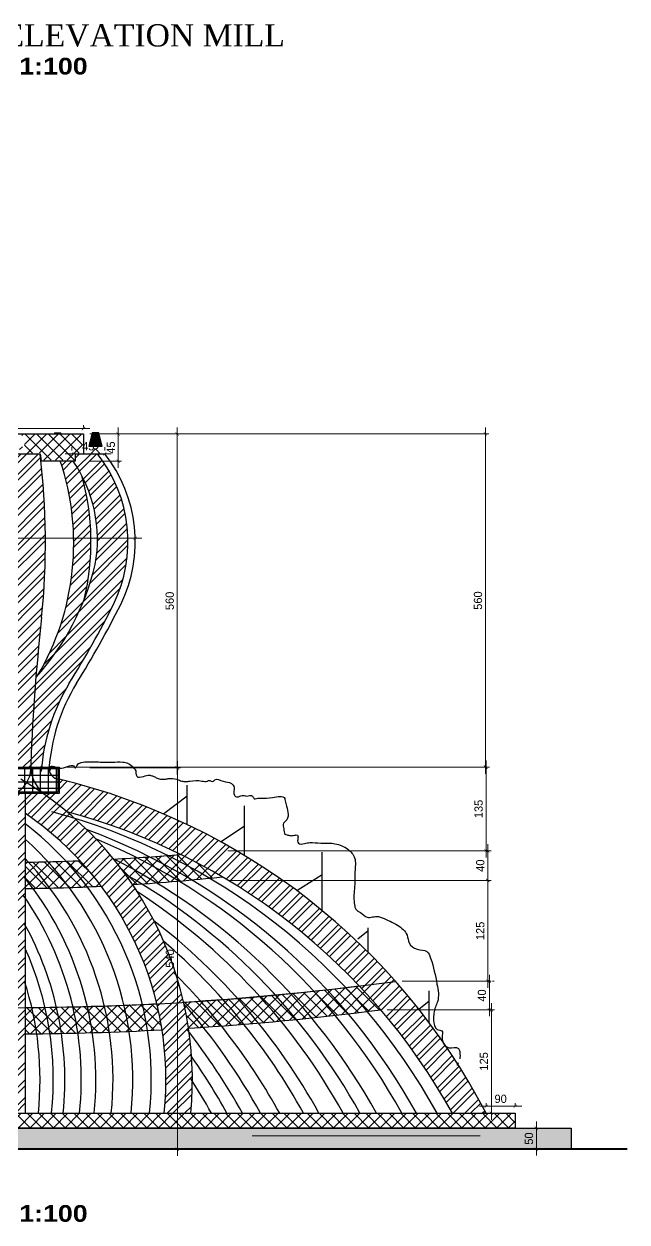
# Model space of a CAD drawing. Header units: inches. Extents: x -291016 to -124071, y 25078 to 137196.
# Drawn here: x -206424 to -205510, y 39967 to 41781 of the extents above; entities that cross this region are included whole.
import ezdxf

# ---------------------------------------------------------------- set-up
doc = ezdxf.new("R2010")
doc.units = ezdxf.units.IN
doc.header["$MEASUREMENT"] = 0
doc.layers.add('DIMANTION', color=8, linetype='Continuous', lineweight=9)
doc.layers.add('text', color=7, linetype='Continuous', lineweight=35)
doc.layers.add('Interior - Lamp', color=7, linetype='Continuous')
doc.layers.add('Structural - Bearing', color=7, linetype='Continuous')
doc.layers.add('Interior - Lamp_Pen_No__77', color=7, linetype='Continuous', lineweight=20, true_color=0xffeb28)
doc.layers.add('Structural - Bearing_Pen_No__87', color=7, linetype='Continuous', lineweight=20, true_color=0x6a6a6a)
doc.styles.add('STYLE1', font='arial.ttf', dxfattribs={"height": 0.3})
doc.dimstyles.new('50PEA1', dxfattribs={"dimscale": 0, "dimtxt": 12.5, "dimasz": 5, "dimexe": 5, "dimexo": 10, "dimgap": 5, "dimtad": 1, "dimdec": 0, "dimdsep": 46, "dimtxsty": 'Standard', "dimblk1": 'ARCHTICK', "dimblk2": 'ARCHTICK', "dimsah": 1, "dimcen": 2.5, "dimdle": 10, "dimclrd": 8, "dimclre": 8, "dimclrt": 7, "dimadec": 0, "dimazin": 0, "dimtfac": 1, "dimtdec": 0, "dimtix": 1, "dimtmove": 2, "dimatfit": 3, "dimldrblk": 'ARCHTICK', "dimfxl": 1, "dimtolj": 1, "dimtzin": 0, "dimlwd": 13, "dimlwe": 13, "dimarcsym": 0})
doc.dimstyles.get("Standard").update_dxf_attribs({"dimtxt": 0.18, "dimasz": 0.18, "dimexe": 0.18, "dimexo": 0.0625, "dimgap": 0.09, "dimtad": 0, "dimtih": 1, "dimtoh": 1, "dimdec": 4, "dimzin": 0, "dimdsep": 46, "dimtxsty": 'Standard', "dimcen": 0.09, "dimadec": 0, "dimazin": 0, "dimtfac": 1, "dimtdec": 4, "dimtofl": 0, "dimtmove": 0, "dimatfit": 3, "dimfxl": 1, "dimtolj": 1, "dimtzin": 0, "dimarcsym": 0})
pattern_1 = [(45, (-212619.453, -938.161), (-13.258252, 13.258252), []), (45, (-212610.614, -938.161), (-13.258252, 13.258252), [])]
pattern_2 = [(45, (-212619.453, -938.161), (-8.8388348, 8.8388348), []), (135, (-212619.453, -938.161), (-8.8388348, -8.8388348), [])]

# ---------------------------------------------------------------- blocks, each defined once
blk = doc.blocks.new('Section Elem_3')
at = {"layer": 'Structural - Bearing_Pen_No__87', "linetype": 'Continuous'}
blk.add_line((14234, 0), (17685, 0), dxfattribs=at)
blk = doc.blocks.new('Section Elem_148')
at = {"layer": 'Interior - Lamp_Pen_No__77', "linetype": 'Continuous'}
for p, q in [((11760, 10442), (11810, 10642)), ((11764, 10442), (11812, 10642)), ((11774, 10442), (11817, 10642)), ((11789, 10442), (11824, 10642)), ((11789, 10442), (11825, 10642)), ((11805, 10442), (11833, 10642)), ((11810, 10642), (11812, 10642)), ((11810, 10442), (11835, 10642)), ((11812, 10642), (11817, 10642)), ((11817, 10642), (11824, 10642)), ((11824, 10642), (11825, 10642)), ((11825, 10642), (11833, 10642)), ((11826, 10442), (11843, 10642)), ((11833, 10642), (11835, 10642)), ((11834, 10442), (11847, 10642)), ((11835, 10642), (11843, 10642)), ((11843, 10642), (11847, 10642)), ((11847, 10642), (11854, 10642)), ((11848, 10442), (11854, 10642)), ((11854, 10642), (11860, 10642)), ((11860, 10642), (11866, 10642)), ((11860, 10442), (11860, 10642)), ((11866, 10642), (11873, 10642)), ((11872, 10442), (11866, 10642)), ((11873, 10642), (11877, 10642)), ((11886, 10442), (11873, 10642)), ((11877, 10642), (11885, 10642)), ((11895, 10442), (11877, 10642)), ((11885, 10642), (11888, 10642)), ((11910, 10442), (11885, 10642)), ((11888, 10642), (11896, 10642)), ((11915, 10442), (11888, 10642)), ((11896, 10642), (11896, 10642)), ((11896, 10642), (11903, 10642)), ((11931, 10442), (11896, 10642)), ((11932, 10442), (11896, 10642)), ((11903, 10642), (11908, 10642)), ((11947, 10442), (11903, 10642)), ((11908, 10642), (11910, 10642)), ((11957, 10442), (11908, 10642)), ((11960, 10442), (11910, 10642)), ((11760, 10442), (11764, 10442)), ((11764, 10442), (11774, 10442)), ((11774, 10442), (11789, 10442)), ((11789, 10442), (11789, 10442)), ((11789, 10442), (11805, 10442)), ((11790, 10326), (11855, 10396)), ((11805, 10442), (11810, 10442)), ((11810, 10442), (11826, 10442)), ((11822, 10432), (11820, 10442)), ((11826, 10422), (11822, 10432)), ((11826, 10442), (11834, 10442)), ((11832, 10414), (11826, 10422)), ((11840, 10407), (11832, 10414)), ((11834, 10442), (11848, 10442)), ((11850, 10403), (11840, 10407)), ((11848, 10442), (11860, 10442)), ((11855, 10403), (11850, 10403)), ((11855, 10396), (11855, 10403)), ((11855, 10396), (11855, 10396)), ((11855, 10396), (11856, 10396)), ((11856, 10396), (11857, 10396)), ((11857, 10396), (11858, 10396)), ((11858, 10396), (11859, 10396)), ((11859, 10396), (11860, 10396)), ((11860, 10442), (11872, 10442)), ((11860, 10396), (11861, 10396)), ((11861, 10396), (11863, 10396)), ((11863, 10396), (11864, 10396)), ((11864, 10396), (11865, 10396)), ((11865, 10403), (11871, 10403)), ((11865, 10396), (11865, 10403)), ((11865, 10396), (11865, 10396)), ((11865, 10396), (11865, 10396)), ((11930, 10326), (11865, 10396)), ((11871, 10403), (11880, 10407)), ((11872, 10442), (11886, 10442)), ((11880, 10407), (11888, 10414)), ((11886, 10442), (11895, 10442)), ((11888, 10414), (11895, 10422)), ((11895, 10442), (11910, 10442)), ((11895, 10422), (11899, 10432)), ((11899, 10432), (11900, 10442)), ((11910, 10442), (11915, 10442)), ((11915, 10442), (11931, 10442)), ((11931, 10442), (11932, 10442)), ((11932, 10442), (11947, 10442)), ((11947, 10442), (11957, 10442)), ((11957, 10442), (11960, 10442)), ((11830, 10326), (11842, 10326)), ((11842, 10326), (11860, 10326)), ((11860, 10326), (11878, 10326)), ((11878, 10326), (11895, 10326)), ((11895, 10326), (11910, 10326)), ((11910, 10326), (11921, 10326)), ((11921, 10326), (11928, 10326)), ((11928, 10326), (11930, 10326))]:
    blk.add_line(p, q, dxfattribs=at)
blk = doc.blocks.new('Section Elem_149')
at = {"layer": 'Interior - Lamp_Pen_No__77', "linetype": 'Continuous'}
for p, q in [((11234, 10627), (11238, 10642)), ((11236, 10627), (11240, 10642)), ((11238, 10642), (11240, 10642)), ((11240, 10642), (11245, 10642)), ((11241, 10627), (11245, 10642)), ((11245, 10642), (11252, 10642)), ((11249, 10627), (11252, 10642)), ((11250, 10627), (11253, 10642)), ((11252, 10642), (11253, 10642)), ((11253, 10642), (11260, 10642)), ((11258, 10627), (11260, 10642)), ((11260, 10642), (11263, 10642)), ((11261, 10627), (11263, 10642)), ((11263, 10642), (11271, 10642)), ((11269, 10627), (11271, 10642)), ((11271, 10642), (11275, 10642)), ((11274, 10627), (11275, 10642)), ((11275, 10642), (11282, 10642)), ((11282, 10642), (11288, 10642)), ((11282, 10627), (11282, 10642)), ((11288, 10642), (11294, 10642)), ((11288, 10627), (11288, 10642)), ((11294, 10642), (11301, 10642)), ((11294, 10627), (11294, 10642)), ((11301, 10642), (11305, 10642)), ((11302, 10627), (11301, 10642)), ((11305, 10642), (11313, 10642)), ((11306, 10627), (11305, 10642)), ((11313, 10642), (11315, 10642)), ((11315, 10627), (11313, 10642)), ((11315, 10642), (11323, 10642)), ((11317, 10627), (11315, 10642)), ((11323, 10642), (11324, 10642)), ((11326, 10627), (11323, 10642)), ((11324, 10642), (11331, 10642)), ((11326, 10627), (11324, 10642)), ((11331, 10642), (11336, 10642)), ((11334, 10627), (11331, 10642)), ((11336, 10642), (11338, 10642)), ((11340, 10627), (11336, 10642)), ((11342, 10627), (11338, 10642))]:
    blk.add_line(p, q, dxfattribs=at)
blk = doc.blocks.new('_ArchTick')
at = {"color": 0, "const_width": 0.15}
blk.add_lwpolyline([(-0.5, -0.5), (0.5, 0.5)], dxfattribs=at)
blk = doc.blocks.new('*D623')
at = {"color": 8, "lineweight": 13, "transparency": 16777216}
for p, q in [((-206323.8, 41168.1), (-206594.1, 41168.1)), ((-206584.1, 41170.1), (-206584.1, 41173.1)), ((-206333.8, 41170), (-206333.8, 41173.1))]:
    blk.add_line(p, q, dxfattribs=at)
at = {"layer": 'Defpoints', "color": 0, "transparency": 16777216}
for p in [(-206584.1, 41168.1), (-206584.1, 41160.1), (-206333.8, 41160)]:
    blk.add_point(p, dxfattribs=at)
at = {"color": 8, "lineweight": 13, "transparency": 16777216, "xscale": 5, "yscale": 5, "zscale": 5, "rotation": 180}
blk.add_blockref('_ArchTick', (-206584.1, 41168.1), dxfattribs=at)
at = {"color": 8, "lineweight": 13, "transparency": 16777216, "xscale": 5, "yscale": 5, "zscale": 5}
blk.add_blockref('_ArchTick', (-206333.8, 41168.1), dxfattribs=at)
at = {"color": 7, "transparency": 16777216, "insert": (-206458.9, 41179.3), "char_height": 12.5, "attachment_point": 5}
blk.add_mtext('\\A1;250', dxfattribs=at)
blk = doc.blocks.new('*D406')
at = {"color": 8, "lineweight": 13, "transparency": 16777216}
for p, q in [((-206245.5, 41002), (-206660.2, 41002)), ((-206650.2, 40996.8), (-206650.2, 40997)), ((-206255.5, 40996.8), (-206255.5, 40997))]:
    blk.add_line(p, q, dxfattribs=at)
at = {"layer": 'Defpoints', "color": 0, "transparency": 16777216}
for p in [(-206650.2, 41006.8), (-206255.5, 41006.8), (-206650.2, 41002)]:
    blk.add_point(p, dxfattribs=at)
at = {"color": 8, "lineweight": 13, "transparency": 16777216, "xscale": 5, "yscale": 5, "zscale": 5, "rotation": 180}
blk.add_blockref('_ArchTick', (-206650.2, 41002), dxfattribs=at)
at = {"color": 8, "lineweight": 13, "transparency": 16777216, "xscale": 5, "yscale": 5, "zscale": 5}
blk.add_blockref('_ArchTick', (-206255.5, 41002), dxfattribs=at)
at = {"color": 7, "transparency": 16777216, "insert": (-206452.8, 41013.3), "char_height": 12.5, "attachment_point": 5}
blk.add_mtext('\\A1;395', dxfattribs=at)
blk = doc.blocks.new('*D408')
at = {"color": 8, "lineweight": 13, "transparency": 16777216}
for p, q in [((-206351.3, 41140), (-206351.3, 41135)), ((-206301.5, 41139.9), (-206301.5, 41135)), ((-206291.5, 41130), (-206361.3, 41130))]:
    blk.add_line(p, q, dxfattribs=at)
at = {"layer": 'Defpoints', "color": 0, "transparency": 16777216}
for p in [(-206351.3, 41130), (-206351.3, 41130), (-206301.5, 41129.9)]:
    blk.add_point(p, dxfattribs=at)
at = {"color": 8, "lineweight": 13, "transparency": 16777216, "xscale": 5, "yscale": 5, "zscale": 5, "rotation": 180}
blk.add_blockref('_ArchTick', (-206351.3, 41130), dxfattribs=at)
at = {"color": 8, "lineweight": 13, "transparency": 16777216, "xscale": 5, "yscale": 5, "zscale": 5}
blk.add_blockref('_ArchTick', (-206301.5, 41130), dxfattribs=at)
at = {"color": 7, "transparency": 16777216, "insert": (-206326.4, 41141.3), "char_height": 12.5, "attachment_point": 5}
blk.add_mtext('\\A1;45', dxfattribs=at)
blk = doc.blocks.new('*D410')
at = {"color": 8, "lineweight": 13, "transparency": 16777216}
for p, q in [((-206191.8, 41170), (-206191.8, 40644.4)), ((-206323.8, 41160), (-206186.8, 41160)), ((-206323.8, 40654.4), (-206186.8, 40654.4))]:
    blk.add_line(p, q, dxfattribs=at)
at = {"layer": 'Defpoints', "color": 0, "transparency": 16777216}
for p in [(-206333.8, 41160), (-206333.8, 40654.4), (-206191.8, 40654.4)]:
    blk.add_point(p, dxfattribs=at)
at = {"color": 8, "lineweight": 13, "transparency": 16777216, "xscale": 5, "yscale": 5, "zscale": 5}
for p, rotation in [((-206191.8, 41160), 90), ((-206191.8, 40654.4), 270)]:
    blk.add_blockref('_ArchTick', p, dxfattribs=dict(at, rotation=rotation))
at = {"color": 7, "transparency": 16777216, "insert": (-206203, 40907.2), "char_height": 12.5, "attachment_point": 5, "rotation": 90}
blk.add_mtext('\\A1;560', dxfattribs=at)
blk = doc.blocks.new('*D626')
at = {"color": 8, "lineweight": 13, "transparency": 16777216}
for p, q in [((-205647.8, 40118.9), (-205647.8, 40067.1)), ((-205640.3, 40108.9), (-205642.8, 40108.9)), ((-205640.3, 40077.1), (-205642.8, 40077.1))]:
    blk.add_line(p, q, dxfattribs=at)
at = {"layer": 'Defpoints', "color": 0, "transparency": 16777216}
for p in [(-205650.3, 40108.9), (-205650.3, 40077.1), (-205647.8, 40077.1)]:
    blk.add_point(p, dxfattribs=at)
at = {"color": 8, "lineweight": 13, "transparency": 16777216, "xscale": 5, "yscale": 5, "zscale": 5}
for p, rotation in [((-205647.8, 40108.9), 90), ((-205647.8, 40077.1), 270)]:
    blk.add_blockref('_ArchTick', p, dxfattribs=dict(at, rotation=rotation))
at = {"color": 7, "transparency": 16777216, "insert": (-205659, 40093), "char_height": 12.5, "attachment_point": 5, "rotation": 90}
blk.add_mtext('\\A1;50', dxfattribs=at)
blk = doc.blocks.new('*D642')
at = {"color": 8, "lineweight": 13, "transparency": 16777216}
for p, q in [((-206281, 41170), (-206281, 41108.8)), ((-206324.2, 41160), (-206276, 41160)), ((-206323.8, 41118.8), (-206276, 41118.8))]:
    blk.add_line(p, q, dxfattribs=at)
at = {"layer": 'Defpoints', "color": 0, "transparency": 16777216}
for p in [(-206334.2, 41160), (-206333.8, 41118.8), (-206281, 41118.8)]:
    blk.add_point(p, dxfattribs=at)
at = {"color": 8, "lineweight": 13, "transparency": 16777216, "xscale": 5, "yscale": 5, "zscale": 5}
for p, rotation in [((-206281, 41160), 90), ((-206281, 41118.8), 270)]:
    blk.add_blockref('_ArchTick', p, dxfattribs=dict(at, rotation=rotation))
at = {"color": 7, "transparency": 16777216, "insert": (-206292.2, 41139.4), "char_height": 12.5, "attachment_point": 5, "rotation": 90}
blk.add_mtext('\\A1;45', dxfattribs=at)
blk = doc.blocks.new('*D643')
at = {"color": 8, "lineweight": 13, "transparency": 16777216}
for p, q in [((-206191.5, 40664.3), (-206191.5, 40067)), ((-206201.5, 40654.3), (-206196.5, 40654.3)), ((-206186, 40077), (-206196.5, 40077))]:
    blk.add_line(p, q, dxfattribs=at)
at = {"layer": 'Defpoints', "color": 0, "transparency": 16777216}
for p in [(-206191.5, 40654.3), (-206191.5, 40077), (-206176, 40077)]:
    blk.add_point(p, dxfattribs=at)
at = {"color": 8, "lineweight": 13, "transparency": 16777216, "xscale": 5, "yscale": 5, "zscale": 5}
for p, rotation in [((-206191.5, 40654.3), 90), ((-206191.5, 40077), 270)]:
    blk.add_blockref('_ArchTick', p, dxfattribs=dict(at, rotation=rotation))
at = {"color": 7, "transparency": 16777216, "insert": (-206202.7, 40365.7), "char_height": 12.5, "attachment_point": 5, "rotation": 90}
blk.add_mtext('\\A1;540', dxfattribs=at)
blk = doc.blocks.new('*D644')
at = {"color": 8, "lineweight": 13, "transparency": 16777216}
for p, q in [((-205669.7, 40141.8), (-205734, 40141.8)), ((-205724, 40141.4), (-205724, 40146.8)), ((-205679.7, 40141.4), (-205679.7, 40146.8))]:
    blk.add_line(p, q, dxfattribs=at)
at = {"layer": 'Defpoints', "color": 0, "transparency": 16777216}
for p in [(-205724, 40141.8), (-205724, 40131.4), (-205679.7, 40131.4)]:
    blk.add_point(p, dxfattribs=at)
at = {"color": 8, "lineweight": 13, "transparency": 16777216, "xscale": 5, "yscale": 5, "zscale": 5, "rotation": 180}
blk.add_blockref('_ArchTick', (-205724, 40141.8), dxfattribs=at)
at = {"color": 8, "lineweight": 13, "transparency": 16777216, "xscale": 5, "yscale": 5, "zscale": 5}
blk.add_blockref('_ArchTick', (-205679.7, 40141.8), dxfattribs=at)
at = {"color": 7, "transparency": 16777216, "insert": (-205701.9, 40153.1), "char_height": 12.5, "attachment_point": 5}
blk.add_mtext('\\A1;90', dxfattribs=at)
blk = doc.blocks.new('*D422')
at = {"color": 8, "lineweight": 13, "transparency": 16777216}
for p, q in [((-205716, 40298.1), (-205716, 40121.4)), ((-205873.5, 40288.1), (-205711, 40288.1)), ((-205851.5, 40131.4), (-205711, 40131.4))]:
    blk.add_line(p, q, dxfattribs=at)
at = {"layer": 'Defpoints', "color": 0, "transparency": 16777216}
for p in [(-205883.5, 40288.1), (-205861.5, 40131.4), (-205716, 40131.4)]:
    blk.add_point(p, dxfattribs=at)
at = {"color": 8, "lineweight": 13, "transparency": 16777216, "xscale": 5, "yscale": 5, "zscale": 5}
for p, rotation in [((-205716, 40288.1), 90), ((-205716, 40131.4), 270)]:
    blk.add_blockref('_ArchTick', p, dxfattribs=dict(at, rotation=rotation))
at = {"color": 7, "transparency": 16777216, "insert": (-205727.2, 40209.8), "char_height": 12.5, "attachment_point": 5, "rotation": 90}
blk.add_mtext('\\A1;125', dxfattribs=at)
blk = doc.blocks.new('*D423')
at = {"color": 8, "lineweight": 13, "transparency": 16777216}
for p, q in [((-206104.3, 40484), (-205716.5, 40484)), ((-205721.5, 40321.1), (-205721.5, 40494)), ((-205851.2, 40331.1), (-205716.5, 40331.1))]:
    blk.add_line(p, q, dxfattribs=at)
at = {"layer": 'Defpoints', "color": 0, "transparency": 16777216}
for p in [(-206114.3, 40484), (-205721.5, 40484), (-205861.2, 40331.1)]:
    blk.add_point(p, dxfattribs=at)
at = {"color": 8, "lineweight": 13, "transparency": 16777216, "xscale": 5, "yscale": 5, "zscale": 5}
for p, rotation in [((-205721.5, 40484), 90), ((-205721.5, 40331.1), 270)]:
    blk.add_blockref('_ArchTick', p, dxfattribs=dict(at, rotation=rotation))
at = {"color": 7, "transparency": 16777216, "insert": (-205732.7, 40407.5), "char_height": 12.5, "attachment_point": 5, "rotation": 90}
blk.add_mtext('\\A1;125', dxfattribs=at)
blk = doc.blocks.new('*D424')
at = {"color": 8, "lineweight": 13, "transparency": 16777216}
for p, q in [((-205719, 40341.1), (-205719, 40278.1)), ((-205711.5, 40331.1), (-205714, 40331.1)), ((-205711.5, 40288.1), (-205714, 40288.1))]:
    blk.add_line(p, q, dxfattribs=at)
at = {"layer": 'Defpoints', "color": 0, "transparency": 16777216}
for p in [(-205721.5, 40331.1), (-205721.5, 40288.1), (-205719, 40288.1)]:
    blk.add_point(p, dxfattribs=at)
at = {"color": 8, "lineweight": 13, "transparency": 16777216, "xscale": 5, "yscale": 5, "zscale": 5}
for p, rotation in [((-205719, 40331.1), 90), ((-205719, 40288.1), 270)]:
    blk.add_blockref('_ArchTick', p, dxfattribs=dict(at, rotation=rotation))
at = {"color": 7, "transparency": 16777216, "insert": (-205730.2, 40309.6), "char_height": 12.5, "attachment_point": 5, "rotation": 90}
blk.add_mtext('\\A1;40', dxfattribs=at)
blk = doc.blocks.new('*D425')
at = {"color": 8, "lineweight": 13, "transparency": 16777216}
for p, q in [((-205721.5, 40473.8), (-205721.5, 40538.7)), ((-206115.1, 40528.7), (-205716.5, 40528.7)), ((-206114, 40483.8), (-205716.5, 40483.8))]:
    blk.add_line(p, q, dxfattribs=at)
at = {"layer": 'Defpoints', "color": 0, "transparency": 16777216}
for p in [(-206125.1, 40528.7), (-205721.5, 40528.7), (-206124, 40483.8)]:
    blk.add_point(p, dxfattribs=at)
at = {"color": 8, "lineweight": 13, "transparency": 16777216, "xscale": 5, "yscale": 5, "zscale": 5}
for p, rotation in [((-205721.5, 40528.7), 90), ((-205721.5, 40483.8), 270)]:
    blk.add_blockref('_ArchTick', p, dxfattribs=dict(at, rotation=rotation))
at = {"color": 7, "transparency": 16777216, "insert": (-205732.7, 40506.3), "char_height": 12.5, "attachment_point": 5, "rotation": 90}
blk.add_mtext('\\A1;40', dxfattribs=at)
blk = doc.blocks.new('*D646')
at = {"color": 8, "lineweight": 13, "transparency": 16777216}
for p, q in [((-205724, 40518.7), (-205724, 40665.4)), ((-206360.6, 40655.4), (-205719, 40655.4)), ((-206091.5, 40528.7), (-205719, 40528.7))]:
    blk.add_line(p, q, dxfattribs=at)
at = {"layer": 'Defpoints', "color": 0, "transparency": 16777216}
for p in [(-206370.6, 40655.4), (-205724, 40655.4), (-206101.5, 40528.7)]:
    blk.add_point(p, dxfattribs=at)
at = {"color": 8, "lineweight": 13, "transparency": 16777216, "xscale": 5, "yscale": 5, "zscale": 5}
for p, rotation in [((-205724, 40655.4), 90), ((-205724, 40528.7), 270)]:
    blk.add_blockref('_ArchTick', p, dxfattribs=dict(at, rotation=rotation))
at = {"color": 7, "transparency": 16777216, "insert": (-205735.2, 40592.1), "char_height": 12.5, "attachment_point": 5, "rotation": 90}
blk.add_mtext('\\A1;135', dxfattribs=at)
blk = doc.blocks.new('*D647')
at = {"color": 8, "lineweight": 13, "transparency": 16777216}
for p, q in [((-205725, 41170), (-205725, 40645.4)), ((-206323.8, 41160), (-205720, 41160)), ((-206360.6, 40655.4), (-205720, 40655.4))]:
    blk.add_line(p, q, dxfattribs=at)
at = {"layer": 'Defpoints', "color": 0, "transparency": 16777216}
for p in [(-206333.8, 41160), (-206370.6, 40655.4), (-205725, 40655.4)]:
    blk.add_point(p, dxfattribs=at)
at = {"color": 8, "lineweight": 13, "transparency": 16777216, "xscale": 5, "yscale": 5, "zscale": 5}
for p, rotation in [((-205725, 41160), 90), ((-205725, 40655.4), 270)]:
    blk.add_blockref('_ArchTick', p, dxfattribs=dict(at, rotation=rotation))
at = {"color": 7, "transparency": 16777216, "insert": (-205736.2, 40907.7), "char_height": 12.5, "attachment_point": 5, "rotation": 90}
blk.add_mtext('\\A1;560', dxfattribs=at)

msp = doc.modelspace()

# ---------------------------------------------------------------- hatches: boundary and pattern name
h = msp.add_hatch()
h.set_pattern_fill('ANSI37', color=3, scale=100, style=0)
h.set_pattern_definition(pattern_2)
h.paths.add_polyline_path([(-206334.4533, 41159.3386), (-206427.7572, 41159.3978), (-206422.4533, 41141.8386), (-206429.4533, 41139.8386), (-206430.4533, 41136.8386), (-206425.9538, 41129.9619), (-206399.4533, 41131.3386), (-206395.4533, 41120.3386), (-206346.4533, 41120.3386), (-206346.4533, 41130.8386), (-206334.4533, 41130.8386)])
h.paths.add_polyline_path([(-206339.9358, 41150.6412), (-206312.8524, 41150.6412), (-206312.8524, 41131.8912), (-206339.9358, 41131.8912)], flags=9)
h = msp.add_hatch()
h.set_pattern_fill('ANSI32', color=4, scale=50, style=0)
h.set_pattern_definition(pattern_1)
h.paths.add_polyline_path([(-206399.2504, 41129.9293), (-206426.8796, 41129.9631), (-206426.8482, 41129.9293), (-206426.8798, 41129.9631), (-206459.7665, 41130.0033, -0.046753725), (-206454.2694, 40919.3116, -0.004225336), (-206461.735, 40837.8093, 0.025478271), (-206474.3016, 40655.4469), (-206413.534, 40655.4469, -0.01913597), (-206396.9801, 40881.8853, 0.054729391)])
h = msp.add_hatch()
h.set_pattern_fill('ANSI32', color=4, scale=50, style=0)
h.set_pattern_definition(pattern_1)
h.paths.add_polyline_path([(-206312.5682, 41129.9509), (-206345.7915, 41130.0161), (-206345.8197, 41119.2169), (-206349.5765, 41119.2169, -0.198239884), (-206315.7913, 40962.2537, -0.124141192), (-206405.7028, 40791.1995, 0.011458048), (-206413.534, 40655.4469), (-206397.1299, 40655.4469, -0.112934084), (-206355.0728, 40782.4773, 0.021396427), (-206288.1858, 40901.7911, 0.289334659)])
h = msp.add_hatch()
h.set_pattern_fill('ANSI32', color=4, scale=50, style=0)
h.set_pattern_definition(pattern_1)
h.paths.add_polyline_path([(-206336.1083, 41096.8127, 0.031085516), (-206349.5765, 41119.2169), (-206368.8532, 41119.2169, -0.218266241), (-206403.2128, 40794.0032, 0.08612572), (-206332.6222, 40909.2315, 0.128752322)])
h = msp.add_hatch()
h.set_pattern_fill('ANSI32', color=4, scale=50, style=0)
h.set_pattern_definition(pattern_1)
edge = h.paths.add_edge_path()
edge.add_line((-206370.6465, 40637.2505), (-206370.6465, 40615.4469))
edge.add_line((-206370.6465, 40615.4469), (-206394.6453, 40615.4469))
edge.add_arc((-206698.4231, 40181.5305), 529.6833, 50.0749788, 55.0047631, ccw=False)
edge.add_arc((-206602.3882, 39674.7758), 944.9807, 28.8951408, 75.042131, ccw=False)
edge.add_line((-205775.0524, 40131.3981), (-205724.0046, 40131.3981))
edge.add_arc((-206602.3882, 39674.7758), 989.9807, 27.4673904, 34.2659444)
edge.add_spline(control_points=[(-205784.2354, 40232.1695), (-205784.3814, 40232.2653), (-205784.5254, 40232.3645), (-205784.6671, 40232.4672)], knot_values=[2145.947961982, 2145.947961982, 2145.947961982, 2145.947961982, 2146.462180588, 2146.462180588, 2146.462180588, 2146.462180588], degree=3, periodic=0)
edge.add_spline(control_points=[(-205784.6671, 40232.4672), (-205785.0932, 40232.7759), (-205785.4996, 40233.1152), (-205785.8851, 40233.4822)], knot_values=[2144.401581639, 2144.401581639, 2144.401581639, 2144.401581639, 2145.947961982, 2145.947961982, 2145.947961982, 2145.947961982], degree=3, periodic=0)
edge.add_spline(control_points=[(-205785.8851, 40233.4822), (-205786.1066, 40233.693), (-205786.3211, 40233.9129), (-205786.5286, 40234.1414)], knot_values=[2143.513332042, 2143.513332042, 2143.513332042, 2143.513332042, 2144.401581639, 2144.401581639, 2144.401581639, 2144.401581639], degree=3, periodic=0)
edge.add_spline(control_points=[(-205786.5286, 40234.1414), (-205786.7518, 40234.3872), (-205786.9668, 40234.6429), (-205787.1733, 40234.9079)], knot_values=[2142.557827989, 2142.557827989, 2142.557827989, 2142.557827989, 2143.513332042, 2143.513332042, 2143.513332042, 2143.513332042], degree=3, periodic=0)
edge.add_spline(control_points=[(-205787.1733, 40234.9079), (-205787.4293, 40235.2363), (-205787.6724, 40235.579), (-205787.902, 40235.9344)], knot_values=[2141.373320543, 2141.373320543, 2141.373320543, 2141.373320543, 2142.557827989, 2142.557827989, 2142.557827989, 2142.557827989], degree=3, periodic=0)
edge.add_spline(control_points=[(-205787.902, 40235.9344), (-205788.0875, 40236.2216), (-205788.2643, 40236.5171), (-205788.432, 40236.8204)], knot_values=[2140.416456204, 2140.416456204, 2140.416456204, 2140.416456204, 2141.373320543, 2141.373320543, 2141.373320543, 2141.373320543], degree=3, periodic=0)
edge.add_spline(control_points=[(-205788.432, 40236.8204), (-205788.6182, 40237.1572), (-205788.7934, 40237.5036), (-205788.9571, 40237.8585)], knot_values=[2139.353491104, 2139.353491104, 2139.353491104, 2139.353491104, 2140.416456204, 2140.416456204, 2140.416456204, 2140.416456204], degree=3, periodic=0)
edge.add_spline(control_points=[(-205788.9571, 40237.8585), (-205789.123, 40238.2183), (-205789.2772, 40238.5869), (-205789.4192, 40238.9632)], knot_values=[2138.275766303, 2138.275766303, 2138.275766303, 2138.275766303, 2139.353491104, 2139.353491104, 2139.353491104, 2139.353491104], degree=3, periodic=0)
edge.add_spline(control_points=[(-205789.4192, 40238.9632), (-205789.5449, 40239.2964), (-205789.661, 40239.6357), (-205789.7675, 40239.9804)], knot_values=[2137.32167219, 2137.32167219, 2137.32167219, 2137.32167219, 2138.275766303, 2138.275766303, 2138.275766303, 2138.275766303], degree=3, periodic=0)
edge.add_spline(control_points=[(-205789.7675, 40239.9804), (-205789.8073, 40240.1096), (-205789.8458, 40240.2395), (-205789.883, 40240.3702)], knot_values=[2136.964096337, 2136.964096337, 2136.964096337, 2136.964096337, 2137.32167219, 2137.32167219, 2137.32167219, 2137.32167219], degree=3, periodic=0)
edge.add_arc((-206602.3882, 39674.7758), 989.9807, 34.8422269, 76.462185)
h = msp.add_hatch()
h.set_pattern_fill('ANSI32', color=4, scale=50, style=0)
h.set_pattern_definition(pattern_1)
h.paths.add_polyline_path([(-206421.7532, 40615.4469), (-206501.7532, 40615.4469), (-206501.7532, 40131.3981), (-206421.7532, 40131.3981)])
h = msp.add_hatch()
h.set_pattern_fill('ANSI32', color=4, scale=50, style=0)
h.set_pattern_definition(pattern_1)
h.paths.add_polyline_path([(-206394.6453, 40615.4469), (-206421.7532, 40615.4469), (-206421.7532, 40585.5646, -0.274854239), (-206211.3127, 40131.3981), (-206171.1175, 40131.3981, 0.269987837)])
h = msp.add_hatch()
h.set_pattern_fill('ANSI37', color=3, scale=100, style=0)
h.set_pattern_definition(pattern_2)
h.paths.add_polyline_path([(-206186.5499, 40523.3434, -0.008043348), (-206287.8178, 40516.1463, -0.022576399), (-206259.3189, 40477.76, 0.010683581), (-206123.2548, 40489.2816, 0.019022653)])
h = msp.add_hatch()
h.set_pattern_fill('ANSI37', color=3, scale=100, style=0)
h.set_pattern_definition(pattern_2)
h.paths.add_polyline_path([(-206338.6863, 40513.7641, -0.006583114), (-206421.7532, 40511.6404), (-206421.7532, 40471.6374, 0.009019783), (-206306.5169, 40475.1277, 0.025684398)])
h = msp.add_hatch()
h.set_pattern_fill('ANSI37', color=3, scale=100, style=0)
h.set_pattern_definition(pattern_2)
h.paths.add_polyline_path([(-205916.0256, 40324.3102, -0.015319706), (-206182.0832, 40299.6727, -0.019033598), (-206174.5937, 40260.062, 0.016615647), (-205883.4977, 40288.115, 0.012876403)])
h = msp.add_hatch()
h.set_pattern_fill('ANSI37', color=3, scale=100, style=0)
h.set_pattern_definition(pattern_2)
h.paths.add_polyline_path([(-206222.6353, 40297.3569, -0.011420239), (-206421.7532, 40291.4715), (-206421.7532, 40251.4706, 0.011767557), (-206214.7035, 40257.7218, 0.020645103)])
h = msp.add_hatch()
h.set_pattern_fill('ANSI37', color=3, scale=100, style=0)
h.set_pattern_definition(pattern_2)
h.paths.add_polyline_path([(-205679.7417, 40131.3981), (-207207.4077, 40131.3981), (-207207.4077, 40108.8761), (-205679.706, 40108.8761)])
h.paths.add_polyline_path([(-206462.0783, 40106.5955), (-206462.0783, 40133.6788), (-206443.3283, 40133.6788), (-206443.3283, 40106.5955)], flags=9)
h = msp.add_hatch()
h.set_pattern_fill('AR-HBONE', color=256, scale=2.5, style=0)
h.set_pattern_definition([(45, (-207501.558, 40097.339), (1e-15, 14.142136), [30, -10]), (135, (-207494.487, 40104.41), (1e-15, 14.142136), [30, -10])])
h.paths.add_polyline_path([(-205594.8632, 40108.8761), (-207295.337, 40108.8761), (-207295.337, 40077.3386), (-205595.1175, 40077.3386)])

# ---------------------------------------------------------------- linework, layer by layer
for p, q in [((-206581.368, 41160.047), (-206334.2081, 41160.047)), ((-206333.7705, 41160.047), (-206333.7705, 41130.0135)), ((-206320.54, 41161.5406), (-206325.54, 41141.5406)), ((-206310.54, 41161.5406), (-206320.54, 41161.5406)), ((-206305.54, 41141.5406), (-206310.54, 41161.5406)), ((-206325.54, 41141.5406), (-206305.54, 41141.5406)), ((-206465.0553, 41130.0098), (-206399.2504, 41129.9293)), ((-206399.2504, 41129.9293), (-206397.8826, 41119.2169)), ((-206397.8826, 41119.2169), (-206345.8197, 41119.2169)), ((-206345.8197, 41119.2169), (-206345.7915, 41130.0161)), ((-206345.7915, 41130.0161), (-206301.5315, 41129.9293))]:
    msp.add_line(p, q)
at = {"color": 3}
for p, q in [((-206345.7915, 41130.0161), (-206333.7705, 41130.0161)), ((-206542.9769, 40643.4469), (-206372.6465, 40643.4469)), ((-206422.9769, 40653.4469), (-206422.9769, 40617.4469)), ((-206410.9769, 40653.4469), (-206410.9769, 40617.4469)), ((-206398.9769, 40653.4469), (-206398.9769, 40617.4469)), ((-206386.9769, 40653.4469), (-206386.9769, 40617.4469)), ((-206374.9769, 40653.4469), (-206374.9769, 40617.4469)), ((-206543.4508, 40633.4469), (-206373.1204, 40633.4469)), ((-206542.9769, 40623.4469), (-206372.6465, 40623.4469)), ((-206176.8203, 40568.6179), (-206176.8203, 40628.3386)), ((-206421.7532, 40615.4469), (-206421.7532, 40131.3981)), ((-206176.8203, 40611.3386), (-206212.0113, 40584.5382)), ((-206089.6189, 40521.6107), (-206089.6189, 40596.8685)), ((-206089.6189, 40565.8386), (-206125.0866, 40542.0964)), ((-205971.9699, 40438.0808), (-205971.9699, 40526.8386)), ((-205971.9699, 40492.3386), (-206010.3106, 40468.1898)), ((-205902.4302, 40407.4249), (-205918.0115, 40395.1136)), ((-205902.4302, 40374.8619), (-205902.4302, 40411.9249)), ((-205810.0374, 40305.3386), (-205810.0374, 40316.8386)), ((-205810.0374, 40300.8386), (-205825.6187, 40288.5273)), ((-205810.0374, 40268.2756), (-205810.0374, 40305.3386)), ((-207207.4077, 40131.3981), (-205679.7417, 40131.3981))]:
    msp.add_line(p, q, dxfattribs=at)
for points in [[(-206544.9769, 40655.4469), (-206370.6465, 40655.4469), (-206370.6465, 40615.4469), (-206544.9769, 40615.4469)], [(-206542.9769, 40653.4469), (-206372.6465, 40653.4469), (-206372.6465, 40617.4469), (-206542.9769, 40617.4469)]]:
    msp.add_lwpolyline(points, close=True, dxfattribs=at)
for points in [[(-207207.4077, 40131.3981), (-205679.7417, 40131.3981), (-205679.706, 40108.8761), (-207207.4077, 40108.8761)], [(-207295.337, 40108.8761), (-205594.8632, 40108.8761), (-205595.1175, 40077.3386), (-207295.337, 40077.3386)], [(-205510.5, 40077.3386), (-207332.5124, 40077.3386), (-207332.5124, 40077.3386), (-205510.5, 40077.3386)], [(-205510.5, 40077.228), (-207332.5124, 40077.228), (-207332.5124, 40077.228), (-205510.5, 40077.228)], [(-205510.5, 40077.127), (-207332.5124, 40077.127), (-207332.5124, 40077.127), (-205510.5, 40077.127)], [(-205510.5, 40077), (-207332.5124, 40077), (-207332.5124, 40077), (-205510.5, 40077)]]:
    msp.add_lwpolyline(points, close=True)
for centre, radius, start, end in [((-206740.7838, 40994.0903), 392.4144, 329.3436781, 18.5942101), ((-207527.7689, 40995.568), 1136.489, 354.2591146, 6.7896661), ((-206522.8509, 40999.8033), 210.4367, 349.7213109, 34.573036), ((-206481.0152, 40996.5671), 214.8619, 333.8258053, 38.3663963), ((-206470.0523, 40996.561), 214.9101, 333.8339256, 38.358276), ((-206692.556, 40996.3653), 370.3305, 346.3914838, 15.737893), ((-206699.9136, 41055.0032), 395.1612, 318.1190525, 346.4253012), ((-207715.0777, 41623.2963), 1598.9341, 328.2736929, 333.1766447), ((-207720.5087, 41632.5184), 1617.7762, 328.3022622, 333.1480754), ((-203448.059, 40552.4782), 2967.2622, 173.6262392, 178.2181729), ((-206098.4833, 40627.0484), 299.9938, 148.794658, 175.7832679), ((-206101.1905, 40632.7686), 285.298, 148.3489446, 176.6660019), ((-205761.1753, 40202.4933), 6.6655, 134.5446521, 172.1216725)]:
    msp.add_arc(centre, radius, start, end)
for centre, radius, start, end in [((-206457.3829, 40655.1021), 44.1594, 296.1032037, 356.4307339), ((-206356.21, 40658.0566), 57.3834, 182.6065897, 227.9485542), ((-206648.5175, 39636.3641), 1048.7054, 75.3447627, 75.4955245), ((-206369.5508, 40653.3808), 16.1675, 172.6579307, 266.1139673), ((-206698.4231, 40181.5305), 529.6833, 354.5690608, 59.3573849), ((-206602.3882, 39674.7758), 989.9807, 27.4673904, 76.462185), ((-206602.3882, 39674.7758), 989.9807, 27.4673904, 76.462185), ((-206625.3358, 39674.7758), 944.9807, 28.8951408, 75.042131), ((-206602.3882, 39674.7758), 944.9807, 28.8951408, 75.042131), ((-206602.3882, 39674.7758), 944.9807, 28.8951408, 75.042131), ((-206720.5637, 40181.5305), 489.6833, 354.1239298, 52.495917), ((-206698.4231, 40181.5305), 489.6833, 354.1239298, 55.5978763), ((-206656.8358, 39674.7758), 944.9807, 28.8951408, 69.6946852), ((-206748.5637, 40181.5305), 489.6833, 354.1239298, 48.1339442), ((-206678.8402, 39674.7758), 944.9807, 28.8951408, 67.3472595), ((-206778.5637, 40181.5305), 489.6833, 354.1239298, 43.2879164), ((-206717.3358, 39674.7758), 944.9807, 28.8951408, 63.0783626), ((-206460.8666, 43667.1098), 3155.7117, 273.143487, 274.9868469), ((-206460.8666, 43667.1098), 3155.7117, 270.7101691, 272.2188858), ((-206804.5637, 40181.5305), 489.6833, 354.1239298, 38.9318498), ((-206742.3358, 39674.7758), 944.9807, 28.8951408, 60.0314091), ((-206460.8666, 43667.1098), 3195.7117, 273.61594, 276.0643432), ((-206826.5637, 40181.5305), 489.6833, 354.1239298, 34.8765555), ((-206460.8666, 43667.1098), 3195.7117, 270.7012797, 272.7684057), ((-206767.8358, 39674.7758), 944.9807, 28.8951408, 56.9108778), ((-206851.5637, 40181.5305), 489.6833, 354.1239298, 28.9970698), ((-206804.3358, 39674.7758), 944.9807, 28.8951408, 52.3322175), ((-206827.8358, 39674.7758), 944.9807, 28.8951408, 49.3493367), ((-206869.0637, 40181.5305), 489.6833, 354.1239298, 24.0107841), ((-206863.8358, 39674.7758), 944.9807, 28.8951408, 45.1305323), ((-206449.7237, 44647.643), 4356.4913, 262.2058631, 277.7635558), ((-206889.0637, 40181.5305), 489.6833, 354.1239298, 17.7760069), ((-206451.0151, 44652.7271), 4361.3538, 273.535242, 277.0459853), ((-206451.0151, 44652.7271), 4361.3538, 270.3844209, 273.0016331), ((-206892.7891, 39674.7758), 944.9807, 28.8951408, 41.1700313), ((-206451.0151, 44652.7271), 4401.3538, 273.6007576, 277.408433), ((-206451.0151, 44652.7271), 4401.3538, 270.3809272, 273.0777281), ((-206920.2891, 39674.7758), 944.9807, 28.8951408, 38.1464969), ((-206943.7891, 39674.7758), 944.9807, 28.8951408, 35.213047), ((-206967.2891, 39674.7758), 944.9807, 28.8951408, 32.6416577)]:
    msp.add_arc(centre, radius, start, end, dxfattribs=at)
msp.add_open_spline([(-206385.5858, 40655.4469), (-206382.8868, 40659.9391), (-206366.4936, 40646.8794), (-206349.4705, 40662.4297), (-206346.0528, 40652.1753), (-206342.6414, 40661.0779), (-206335.5274, 40663.1347), (-206321.4295, 40663.916), (-206306.0164, 40662.9652), (-206288.7263, 40662.7787), (-206276.4934, 40664.0501), (-206265.243, 40661.4365), (-206258.9309, 40656.3183), (-206254.2676, 40650.8991), (-206254.3125, 40645.9047), (-206253.3096, 40638.774), (-206242.3232, 40641.0081), (-206235.2073, 40644.5035), (-206229.0745, 40642.0402), (-206224.3246, 40640.058), (-206219.7336, 40637.6019), (-206213.7637, 40637.0747), (-206209.0046, 40637.0949), (-206201.677, 40639.0182), (-206193.5316, 40638.0592), (-206185.3174, 40634.0948), (-206178.6167, 40633.7131), (-206168.478, 40634.4277), (-206158.0456, 40636.2827), (-206147.5509, 40632.549), (-206143.7512, 40636.1289), (-206140.5464, 40634.1594), (-206136.6058, 40633.4308), (-206132.8003, 40639.8501), (-206121.5271, 40632.2052), (-206110.9111, 40633.1428), (-206102.8525, 40623.956), (-206108.5161, 40614.2364), (-206099.7587, 40608.8512), (-206093.7005, 40614.3938), (-206086.3109, 40609.97), (-206077.4315, 40614.6129), (-206075.9248, 40606.5629), (-206070.1093, 40608.5331), (-206061.1107, 40608.4105), (-206048.5525, 40608.7245), (-206029.3173, 40613.3612), (-206028.0525, 40602.6245), (-206024.5875, 40592.4791), (-206021.2386, 40576.6521), (-206031.6904, 40570.9656), (-206030.9573, 40564.4013), (-206029.8655, 40559.6278), (-206029.3084, 40553.4497), (-206024.6998, 40553.0014), (-206020.1234, 40551.0664), (-206015.1339, 40552.1123), (-206007.9748, 40553.5293), (-206008.9682, 40547.4194), (-206009.4684, 40543.7529), (-206008.2789, 40537.3865), (-205998.7383, 40540.2568), (-205988.4431, 40541.6611), (-205976.2995, 40540.1859), (-205965.258, 40540.3552), (-205957.9726, 40540.5781), (-205947.4383, 40538.4017), (-205933.7277, 40533.6673), (-205919.7235, 40517.3594), (-205923.3774, 40498.4472), (-205921.8593, 40477.8202), (-205925.0579, 40460.1492), (-205923.2858, 40446.7784), (-205921.3722, 40438.544), (-205912.5483, 40435.4152), (-205903.7073, 40424.4488), (-205890.2738, 40431.3641), (-205875.0343, 40424.5759), (-205859.3572, 40418.0807), (-205842.5364, 40404.5882), (-205841.9401, 40387.4404), (-205829.0753, 40377.4972), (-205812.6141, 40379.7237), (-205803.9808, 40355.8619), (-205799.29, 40332.2697), (-205794.2384, 40305.438), (-205802.9453, 40288.5972), (-205804.0934, 40275.0143), (-205802.1004, 40257.4982), (-205788.1797, 40257.3062), (-205792.9873, 40242.3563), (-205783.6101, 40226.3332), (-205765.7313, 40233.5033), (-205763.1168, 40221.7922), (-205763.4533, 40216.5925), (-205763.6508, 40213.5406)], degree=3, knots=[1205.034147129, 1205.034147129, 1205.034147129, 1205.034147129, 1223.784873063, 1243.549755243, 1244.768811894, 1251.443232421, 1257.711346729, 1269.15259893, 1292.229902377, 1304.715983516, 1320.87490305, 1328.980371519, 1338.426905843, 1345.211865876, 1348.898370708, 1353.489094096, 1364.014337715, 1372.961491731, 1377.896206698, 1382.770896524, 1388.677778228, 1393.193429781, 1400.580148124, 1402.810203939, 1415.874275883, 1423.887408836, 1429.969420711, 1435.705625467, 1454.324643915, 1462.656723841, 1464.450031898, 1468.591820835, 1472.268847699, 1475.01156682, 1488.026576588, 1500.733258558, 1507.634784444, 1519.92050214, 1524.924516648, 1532.695911225, 1539.455013793, 1548.642066775, 1553.121647645, 1556.692908764, 1563.835422523, 1581.121757908, 1599.522042823, 1602.635376301, 1611.425375694, 1634.062563749, 1638.622340717, 1643.069776567, 1651.537801751, 1655.405898331, 1658.814334538, 1663.669702008, 1670.243352319, 1674.982550614, 1680.361008296, 1683.353983184, 1687.240027977, 1696.709657142, 1704.634873888, 1721.159883154, 1731.83767211, 1738.074968416, 1742.875408984, 1764.023811085, 1780.835599831, 1801.829060658, 1817.857778207, 1843.518849509, 1854.217284894, 1858.962888593, 1867.465432857, 1879.872763338, 1896.89929258, 1903.138987856, 1928.970968299, 1949.543293255, 1961.827647108, 1977.259469259, 1992.494130139, 2003.996188781, 2044.56308983, 2071.555875531, 2079.996588975, 2100.029986005, 2114.96032591, 2122.040365267, 2131.888617351, 2150.715987444, 2165.11817853, 2171.803607284, 2181.302585324, 2181.302585324, 2181.302585324, 2181.302585324])

# ---------------------------------------------------------------- block references
at = {"layer": 'Interior - Lamp', "lineweight": 0, "xscale": 0.1000000000058208, "yscale": 0.09999999999854481, "zscale": 0.1}
for name in ['Section Elem_149', 'Section Elem_148']:
    msp.add_blockref(name, (-207501.5583, 40097.3386), dxfattribs=at)
at = {"layer": 'Structural - Bearing', "lineweight": 0, "xscale": 0.1000000000058208, "yscale": 0.09999999999854481, "zscale": 0.1}
msp.add_blockref('Section Elem_3', (-207501.5583, 40097.3386), dxfattribs=at)

# ---------------------------------------------------------------- texts
at = {"layer": 'DIMANTION', "color": 0, "insert": (-206028.5725, 41780.5252), "char_height": 33.75, "width": 900.542832, "attachment_point": 3}
msp.add_mtext('\\pt240;{\\fTimes New Roman|b0|i0|c0|p18;SOUTH SIDE ELEVATION MILL }', dxfattribs=at)
at = {"layer": 'text', "char_height": 42.18075, "attachment_point": 7, "style": 'STYLE1'}
for insert in [(-206579.2567, 41704), (-206579.2567, 39966.5804)]:
    msp.add_mtext('{\\fArial Black|b0|i0|c0|p34;\\H1.2x;\\P\\H0.5001x;SCALE 1:100}', dxfattribs=dict(at, insert=insert))

# ---------------------------------------------------------------- dimensions: what is measured, and where the dimension line sits
at = {"color": 0}
for base, p1, p2, picture, middle in [((-206584.0608, 41168.0804), (-206333.7705, 41160.047), (-206584.0608, 41160.0959), '*D623', (-206458.9157, 41179.3304)), ((-206650.1725, 41002.0387), (-206255.4891, 41006.7739), (-206650.1725, 41006.7739), '*D406', (-206452.8308, 41013.2887))]:
    dim = msp.add_linear_dim(base=base, p1=p1, p2=p2, dimstyle='Standard', override={"dimtxt": 12.5, "dimasz": 5, "dimexe": 5, "dimexo": 10, "dimgap": 5, "dimtad": 1, "dimtih": 0, "dimtoh": 0, "dimdec": 0, "dimzin": 8, "dimblk1": 'ArchTick', "dimblk2": 'ArchTick', "dimsah": 1, "dimcen": 2.5, "dimdle": 10, "dimclrd": 8, "dimclre": 8, "dimclrt": 7, "dimtdec": 0, "dimtix": 1, "dimtofl": 1, "dimtmove": 2, "dimldrblk": 'ArchTick', "dimlwd": 13, "dimlwe": 13}, dxfattribs=at)
    dim.commit()
    dim.dimension.update_dxf_attribs({"geometry": picture, "text_midpoint": middle})
at = {"color": 3}
for base, p1, p2, text, picture, middle in [((-205724.9533, 40655.4469), (-206333.7705, 41160.047), (-206370.6465, 40655.4469), '560', '*D647', (-205736.2033, 40907.7469)), ((-206280.9533, 41118.8386), (-206334.2081, 41160.047), (-206333.7705, 41118.8386), '45', '*D642', (-206292.2033, 41139.4428)), ((-205723.9533, 40655.4469), (-206101.5249, 40528.7065), (-206370.6465, 40655.4469), '135', '*D646', (-205735.2033, 40592.0767)), ((-205721.4533, 40528.7065), (-206123.9533, 40483.8386), (-206125.0866, 40528.7065), '40', '*D425', (-205732.7033, 40506.2726)), ((-205721.4533, 40483.9568), (-205861.2256, 40331.0834), (-206114.3158, 40483.9568), '125', '*D423', (-205732.7033, 40407.5201)), ((-205718.9533, 40288.115), (-205721.4533, 40331.0834), (-205721.4533, 40288.115), '40', '*D424', (-205730.2033, 40309.5992)), ((-205715.9533, 40131.3981), (-205883.4977, 40288.115), (-205861.5044, 40131.3981), '125', '*D422', (-205727.2033, 40209.7565))]:
    dim = msp.add_linear_dim(base=base, p1=p1, p2=p2, angle=90, text=text, dimstyle='50PEA1', override={"dimscale": 1}, dxfattribs=at)
    dim.commit()
    dim.dimension.update_dxf_attribs({"geometry": picture, "text_midpoint": middle})
at = {"color": 0}
for base, p1, p2, text, picture, middle in [((-206191.7567, 40654.4083), (-206333.7705, 41160.047), (-206333.7705, 40654.4083), '560', '*D410', (-206203.0067, 40907.2276)), ((-205647.7567, 40077.127), (-205650.2567, 40108.8761), (-205650.2567, 40077.127), '50', '*D626', (-205659.0067, 40093.0015))]:
    dim = msp.add_linear_dim(base=base, p1=p1, p2=p2, angle=90, text=text, dimstyle='Standard', override={"dimtxt": 12.5, "dimasz": 5, "dimexe": 5, "dimexo": 10, "dimgap": 5, "dimtad": 1, "dimtih": 0, "dimtoh": 0, "dimdec": 0, "dimzin": 8, "dimblk1": 'ArchTick', "dimblk2": 'ArchTick', "dimsah": 1, "dimcen": 2.5, "dimdle": 10, "dimclrd": 8, "dimclre": 8, "dimclrt": 7, "dimtdec": 0, "dimtix": 1, "dimtofl": 1, "dimtmove": 2, "dimldrblk": 'ArchTick', "dimlwd": 13, "dimlwe": 13}, dxfattribs=at)
    dim.commit()
    dim.dimension.update_dxf_attribs({"geometry": picture, "text_midpoint": middle})
dim = msp.add_linear_dim(base=(-206351.2567, 41130.0162), p1=(-206301.5315, 41129.9293), p2=(-206351.2567, 41130.0162), text='45', dimstyle='Standard', override={"dimtxt": 12.5, "dimasz": 5, "dimexe": 5, "dimexo": 10, "dimgap": 5, "dimtad": 1, "dimtih": 0, "dimtoh": 0, "dimdec": 0, "dimzin": 8, "dimblk1": 'ArchTick', "dimblk2": 'ArchTick', "dimsah": 1, "dimcen": 2.5, "dimdle": 10, "dimclrd": 8, "dimclre": 8, "dimclrt": 7, "dimtdec": 0, "dimtix": 1, "dimtofl": 1, "dimtmove": 2, "dimldrblk": 'ArchTick', "dimlwd": 13, "dimlwe": 13}, dxfattribs=at)
dim.commit()
dim.dimension.update_dxf_attribs({"geometry": '*D408', "text_midpoint": (-206326.3941, 41141.2662)})
at = {"color": 3}
dim = msp.add_linear_dim(base=(-206191.4533, 40077), p1=(-206191.4533, 40654.3386), p2=(-206175.9533, 40077), angle=90, text='540', dimstyle='50PEA1', override={"dimscale": 1}, dxfattribs=at)
dim.commit()
dim.dimension.update_dxf_attribs({"geometry": '*D643', "text_midpoint": (-206202.7033, 40365.6693), "dimtype": 128})
dim = msp.add_linear_dim(base=(-205724.0046, 40141.8386), p1=(-205679.7417, 40131.3981), p2=(-205724.0046, 40131.3981), text='90', dimstyle='50PEA1', override={"dimscale": 1}, dxfattribs=at)
dim.commit()
dim.dimension.update_dxf_attribs({"geometry": '*D644', "text_midpoint": (-205701.8732, 40153.0886)})

doc.saveas('drawing.dxf')
